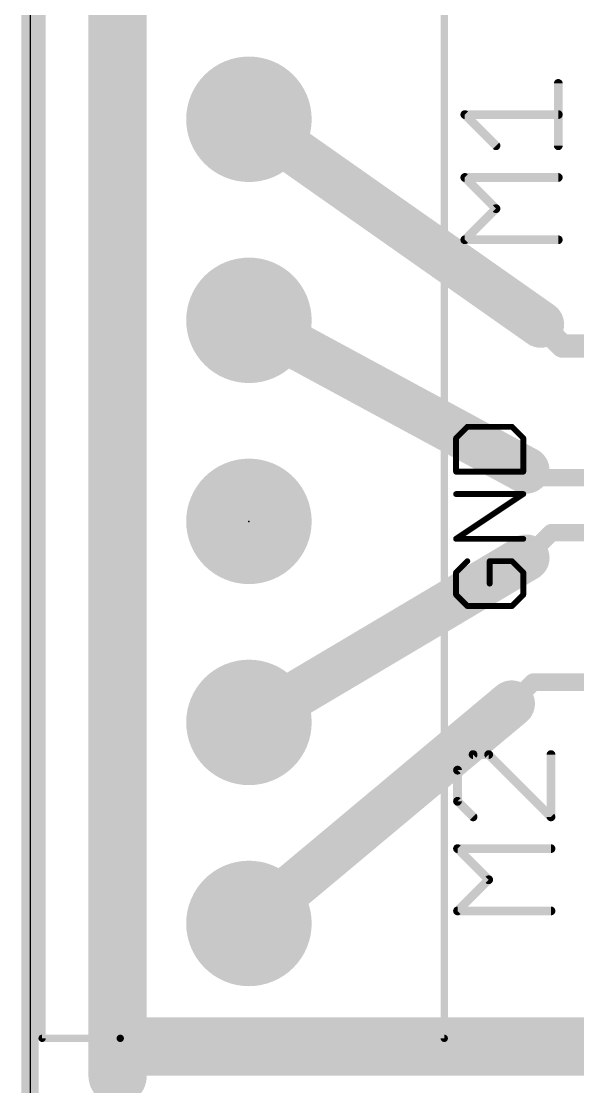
# Model space of a CAD drawing. Extents: x -1.6 to 71.4, y -0.2 to 53.9.
# Drawn here: x -0.15 to 9.53, y 13.02 to 31.57 of the extents above; entities that cross this region are included whole.
import ezdxf

# ---------------------------------------------------------------- set-up
doc = ezdxf.new("R2010")
doc.units = 0
for name, color, linetype in [('1', 12, 'CONTINUOUS'), ('16', 132, 'CONTINUOUS'), ('17', 110, 'CONTINUOUS'), ('18', 110, 'CONTINUOUS'), ('20', 53, 'CONTINUOUS'), ('21', 40, 'CONTINUOUS'), ('23', 53, 'CONTINUOUS')]:
    doc.layers.add(name, color=color, linetype=linetype)

# ---------------------------------------------------------------- blocks, each defined once
blk = doc.blocks.new('ROUNDP')
at = {"const_width": 0.5}
blk.add_lwpolyline([(0, -0.25, 1), (0, 0.25, 1), (0, -0.25)], format="xyb", dxfattribs=at)
blk = doc.blocks.new('ROUNDV')
at = {"const_width": 0.5}
blk.add_lwpolyline([(0, -0.25, 1), (0, 0.25, 1), (0, -0.25)], format="xyb", dxfattribs=at)

msp = doc.modelspace()

# ---------------------------------------------------------------- linework, layer by layer
at = {"layer": '1'}
for points, const_width in [([(0, 0.127), (0, 53.721)], 0.3048), ([(1.524, 43.561), (1.524, 13.208)], 1.016), ([(3.81, 29.86), (8.89, 26.289)], 0.8128), ([(3.81, 26.36), (8.636, 23.749)], 0.8128), ([(8.89, 26.289), (9.267, 25.912)], 0.4064), ([(9.267, 25.912), (10.345, 25.912)], 0.4064), ([(8.636, 23.749), (8.763, 23.622)], 0.3048), ([(8.763, 23.622), (10.287, 23.622)], 0.3048), ([(8.636, 22.225), (9.073, 22.662)], 0.3048), ([(9.073, 22.662), (10.345, 22.662)], 0.3048), ([(3.81, 19.36), (8.636, 22.225)], 0.8128), ([(3.81, 15.86), (8.382, 19.685)], 0.8128), ([(8.382, 19.685), (8.759, 20.062)], 0.3048), ([(8.759, 20.062), (10.345, 20.062)], 0.3048)]:
    msp.add_lwpolyline(points, dxfattribs=dict(at, const_width=const_width))
for points, const_width in [([(3.9269, 30.0262, 1), (3.6931, 29.6938)], 0.4064), ([(3.9067, 26.5387, 1), (3.7133, 26.1813)], 0.4064), ([(8.7731, 26.1228, 1), (9.0069, 26.4552)], 0.4064), ([(8.9618, 26.3608, 1), (8.8182, 26.2172)], 0.2032), ([(9.267, 26.0136, 1), (9.267, 25.8104)], 0.2032), ([(9.1952, 25.8402, 1), (9.3388, 25.9838)], 0.2032), ([(8.5393, 23.5703, 1), (8.7327, 23.9277)], 0.4064), ([(8.6899, 23.8029, 1), (8.5821, 23.6951)], 0.1524), ([(8.763, 23.6982, 1), (8.763, 23.5458)], 0.1524), ([(8.7091, 23.5681, 1), (8.8169, 23.6759)], 0.1524), ([(9.073, 22.7382, 1), (9.073, 22.5858)], 0.1524), ([(9.1269, 22.6081, 1), (9.0191, 22.7159)], 0.1524), ([(8.7397, 22.0503, 1), (8.5323, 22.3997)], 0.4064), ([(8.5821, 22.2789, 1), (8.6899, 22.1711)], 0.1524), ([(8.5124, 19.5291, 1), (8.2516, 19.8409)], 0.4064), ([(8.759, 20.1382, 1), (8.759, 19.9858)], 0.1524), ([(8.8129, 20.0081, 1), (8.7051, 20.1159)], 0.1524), ([(3.7063, 19.5347, 1), (3.9137, 19.1853)], 0.4064), ([(8.3281, 19.7389, 1), (8.4359, 19.6311)], 0.1524), ([(3.6796, 16.0159, 1), (3.9404, 15.7041)], 0.4064), ([(1.27, 13.208, 1), (1.778, 13.208)], 0.508)]:
    msp.add_lwpolyline(points, format="xyb", dxfattribs=dict(at, const_width=const_width))
at = {"layer": '16'}
for points, const_width in [([(0, 0.127), (0, 53.721)], 0.3048), ([(1.524, 13.208), (1.524, 13.716)], 1.016), ([(1.524, 13.716), (12.192, 13.716)], 1.016)]:
    msp.add_lwpolyline(points, dxfattribs=dict(at, const_width=const_width))
at = {"layer": '16', "const_width": 0.508}
for points in [[(1.778, 13.716, 1), (1.27, 13.716)], [(1.524, 13.97, 1), (1.524, 13.462)], [(1.27, 13.208, 1), (1.778, 13.208)]]:
    msp.add_lwpolyline(points, format="xyb", dxfattribs=at)
at = {"layer": '20'}
msp.add_line((0, 53.34), (0, 0), dxfattribs=at)
msp.add_line((0, 53.34), (0, 0), dxfattribs=at)
at = {"layer": '21'}
for points, const_width in [([(0.21, 31.86), (0.21, 13.86)], 0.127), ([(1.57, 31.86), (1.57, 13.86)], 0.127), ([(7.21, 13.86), (7.21, 31.86)], 0.127), ([(9.1948, 29.3994), (9.1948, 30.484)], 0.1524), ([(8.1101, 29.3994), (7.5678, 29.9417)], 0.1524), ([(7.5678, 29.9417), (9.1948, 29.9417)], 0.1524), ([(8.1101, 28.3045), (7.5678, 28.8469)], 0.1524), ([(7.5678, 28.8469), (9.1948, 28.8469)], 0.1524), ([(7.5678, 27.7622), (8.1101, 28.3045)], 0.1524), ([(9.1948, 27.7622), (7.5678, 27.7622)], 0.1524), ([(7.6107, 24.5052), (7.4158, 24.3103)], 0.1016), ([(8.3903, 24.5052), (7.6107, 24.5052)], 0.1016), ([(8.5852, 24.3103), (8.3903, 24.5052)], 0.1016), ([(7.4158, 24.3103), (7.4158, 23.7256)], 0.1016), ([(8.5852, 23.7256), (8.5852, 24.3103)], 0.1016), ([(7.4158, 23.7256), (8.5852, 23.7256)], 0.1016), ([(7.4158, 22.5562), (8.5852, 23.3358)], 0.1016), ([(8.5852, 23.3358), (7.4158, 23.3358)], 0.1016), ([(8.5852, 22.5562), (7.4158, 22.5562)], 0.1016), ([(7.6107, 22.1664), (7.4158, 21.9715)], 0.1016), ([(8.3903, 22.1664), (8.0005, 22.1664)], 0.1016), ([(8.0005, 22.1664), (8.0005, 21.7766)], 0.1016), ([(8.5852, 21.9715), (8.3903, 22.1664)], 0.1016), ([(7.4158, 21.9715), (7.4158, 21.5817)], 0.1016), ([(8.5852, 21.5817), (8.5852, 21.9715)], 0.1016), ([(7.4158, 21.5817), (7.6107, 21.3868)], 0.1016), ([(8.3903, 21.3868), (8.5852, 21.5817)], 0.1016), ([(7.6107, 21.3868), (8.3903, 21.3868)], 0.1016), ([(7.712, 18.8), (7.4408, 18.5289)], 0.1524), ([(7.9831, 18.8), (7.712, 18.8)], 0.1524), ([(9.0678, 17.7154), (7.9831, 18.8)], 0.1524), ([(9.0678, 18.8), (9.0678, 17.7154)], 0.1524), ([(7.4408, 18.5289), (7.4408, 17.9865)], 0.1524), ([(7.4408, 17.9865), (7.712, 17.7154)], 0.1524), ([(7.9831, 16.6205), (7.4408, 17.1629)], 0.1524), ([(7.4408, 17.1629), (9.0678, 17.1629)], 0.1524), ([(7.4408, 16.0782), (7.9831, 16.6205)], 0.1524), ([(9.0678, 16.0782), (7.4408, 16.0782)], 0.1524), ([(0.21, 13.86), (1.57, 13.86)], 0.127), ([(1.57, 13.86), (7.21, 13.86)], 0.127)]:
    msp.add_lwpolyline(points, dxfattribs=dict(at, const_width=const_width))
for points, const_width in [([(9.2329, 30.484, 1), (9.1567, 30.484)], 0.0762), ([(7.5948, 29.9686, 1), (7.5409, 29.9147)], 0.0762), ([(7.5678, 29.9798, 1), (7.5678, 29.9036)], 0.0762), ([(9.1948, 29.9036, 1), (9.1948, 29.9798)], 0.0762), ([(8.0832, 29.3724, 1), (8.1371, 29.4263)], 0.0762), ([(9.1567, 29.3994, 1), (9.2329, 29.3994)], 0.0762), ([(7.5948, 28.8738, 1), (7.5409, 28.8199)], 0.0762), ([(7.5678, 28.885, 1), (7.5678, 28.8088)], 0.0762), ([(9.1948, 28.8088, 1), (9.1948, 28.885)], 0.0762), ([(8.1371, 28.2776, 1), (8.0832, 28.3315)], 0.0762), ([(8.0832, 28.2776, 1), (8.1371, 28.3315)], 0.0762), ([(7.5678, 27.8003, 1), (7.5678, 27.7241)], 0.0762), ([(7.5409, 27.7891, 1), (7.5948, 27.7353)], 0.0762), ([(9.1948, 27.7241, 1), (9.1948, 27.8003)], 0.0762), ([(7.6107, 24.5306, 1), (7.6107, 24.4798)], 0.0508), ([(7.6287, 24.4872, 1), (7.5927, 24.5232)], 0.0508), ([(8.4083, 24.5232, 1), (8.3723, 24.4872)], 0.0508), ([(8.3903, 24.4798, 1), (8.3903, 24.5306)], 0.0508), ([(7.3978, 24.3283, 1), (7.4338, 24.2923)], 0.0508), ([(7.4412, 24.3103, 1), (7.3904, 24.3103)], 0.0508), ([(8.6106, 24.3103, 1), (8.5598, 24.3103)], 0.0508), ([(8.5672, 24.2923, 1), (8.6032, 24.3283)], 0.0508), ([(7.4158, 23.751, 1), (7.4158, 23.7002)], 0.0508), ([(7.3904, 23.7256, 1), (7.4412, 23.7256)], 0.0508), ([(8.5598, 23.7256, 1), (8.6106, 23.7256)], 0.0508), ([(8.5852, 23.7002, 1), (8.5852, 23.751)], 0.0508), ([(7.4158, 23.3612, 1), (7.4158, 23.3104)], 0.0508), ([(8.5993, 23.3147, 1), (8.5711, 23.3569)], 0.0508), ([(8.5852, 23.3104, 1), (8.5852, 23.3612)], 0.0508), ([(7.4158, 22.5816, 1), (7.4158, 22.5308)], 0.0508), ([(7.4017, 22.5773, 1), (7.4299, 22.5351)], 0.0508), ([(8.5852, 22.5308, 1), (8.5852, 22.5816)], 0.0508), ([(7.6287, 22.1484, 1), (7.5927, 22.1844)], 0.0508), ([(8.0005, 22.1918, 1), (8.0005, 22.141)], 0.0508), ([(8.0259, 22.1664, 1), (7.9751, 22.1664)], 0.0508), ([(8.4083, 22.1844, 1), (8.3723, 22.1484)], 0.0508), ([(8.3903, 22.141, 1), (8.3903, 22.1918)], 0.0508), ([(7.3978, 21.9895, 1), (7.4338, 21.9535)], 0.0508), ([(7.4412, 21.9715, 1), (7.3904, 21.9715)], 0.0508), ([(8.6106, 21.9715, 1), (8.5598, 21.9715)], 0.0508), ([(8.5672, 21.9535, 1), (8.6032, 21.9895)], 0.0508), ([(7.9751, 21.7766, 1), (8.0259, 21.7766)], 0.0508), ([(7.4338, 21.5997, 1), (7.3978, 21.5637)], 0.0508), ([(7.3904, 21.5817, 1), (7.4412, 21.5817)], 0.0508), ([(8.5598, 21.5817, 1), (8.6106, 21.5817)], 0.0508), ([(8.6032, 21.5637, 1), (8.5672, 21.5997)], 0.0508), ([(7.6107, 21.4122, 1), (7.6107, 21.3614)], 0.0508), ([(7.5927, 21.3688, 1), (7.6287, 21.4048)], 0.0508), ([(8.3723, 21.4048, 1), (8.4083, 21.3688)], 0.0508), ([(8.3903, 21.3614, 1), (8.3903, 21.4122)], 0.0508), ([(7.712, 18.8381, 1), (7.712, 18.7619)], 0.0762), ([(7.7389, 18.7731, 1), (7.685, 18.827)], 0.0762), ([(8.0101, 18.827, 1), (7.9562, 18.7731)], 0.0762), ([(7.9831, 18.7619, 1), (7.9831, 18.8381)], 0.0762), ([(9.1059, 18.8, 1), (9.0297, 18.8)], 0.0762), ([(7.4789, 18.5289, 1), (7.4027, 18.5289)], 0.0762), ([(7.4139, 18.5558, 1), (7.4678, 18.5019)], 0.0762), ([(7.4678, 18.0135, 1), (7.4139, 17.9596)], 0.0762), ([(7.4027, 17.9865, 1), (7.4789, 17.9865)], 0.0762), ([(7.685, 17.6884, 1), (7.7389, 17.7423)], 0.0762), ([(9.0297, 17.7154, 1), (9.1059, 17.7154)], 0.0762), ([(9.0409, 17.6884, 1), (9.0947, 17.7423)], 0.0762), ([(7.4678, 17.1898, 1), (7.4139, 17.1359)], 0.0762), ([(7.4408, 17.201, 1), (7.4408, 17.1248)], 0.0762), ([(9.0678, 17.1248, 1), (9.0678, 17.201)], 0.0762), ([(8.0101, 16.5936, 1), (7.9562, 16.6475)], 0.0762), ([(7.9562, 16.5936, 1), (8.0101, 16.6475)], 0.0762), ([(7.4408, 16.1163, 1), (7.4408, 16.0401)], 0.0762), ([(7.4139, 16.1051, 1), (7.4678, 16.0513)], 0.0762), ([(9.0678, 16.0401, 1), (9.0678, 16.1163)], 0.0762), ([(0.21, 13.8918, 1), (0.21, 13.8283)], 0.0635), ([(1.57, 13.8918, 1), (1.57, 13.8283)], 0.0635), ([(1.57, 13.8283, 1), (1.57, 13.8918)], 0.0635), ([(7.21, 13.8283, 1), (7.21, 13.8918)], 0.0635), ([(0.1783, 13.86, 1), (0.2418, 13.86)], 0.0635), ([(1.5383, 13.86, 1), (1.6018, 13.86)], 0.0635), ([(7.1783, 13.86, 1), (7.2417, 13.86)], 0.0635)]:
    msp.add_lwpolyline(points, format="xyb", dxfattribs=dict(at, const_width=const_width))
at = {"layer": '23'}
msp.add_point((3.81, 22.86), dxfattribs=at)

# ---------------------------------------------------------------- block references
at = {"layer": '17', "rotation": 270}
for p, xscale, yscale in [((3.81, 29.86), 2.1844, 2.1844), ((3.81, 29.86), 2.1844, 2.1844), ((3.81, 29.86), 1.508, 1.508), ((3.81, 29.86), 1.508, 1.508), ((3.81, 26.36), 2.1844, 2.1844), ((3.81, 26.36), 2.1844, 2.1844), ((3.81, 26.36), 1.508, 1.508), ((3.81, 26.36), 1.508, 1.508), ((3.81, 22.86), 2.1844, 2.1844), ((3.81, 22.86), 2.1844, 2.1844), ((3.81, 22.86), 1.508, 1.508), ((3.81, 22.86), 1.508, 1.508), ((3.81, 19.36), 2.1844, 2.1844), ((3.81, 19.36), 2.1844, 2.1844), ((3.81, 19.36), 1.508, 1.508), ((3.81, 19.36), 1.508, 1.508), ((3.81, 15.86), 2.1844, 2.1844), ((3.81, 15.86), 2.1844, 2.1844), ((3.81, 15.86), 1.508, 1.508), ((3.81, 15.86), 1.508, 1.508)]:
    msp.add_blockref('ROUNDP', p, dxfattribs=dict(at, xscale=xscale, yscale=yscale))
at = {"layer": '18', "xscale": 0.9064, "yscale": 0.9064}
msp.add_blockref('ROUNDV', (1.524, 13.208), dxfattribs=at)
msp.add_blockref('ROUNDV', (1.524, 13.208), dxfattribs=at)

doc.saveas('drawing.dxf')
